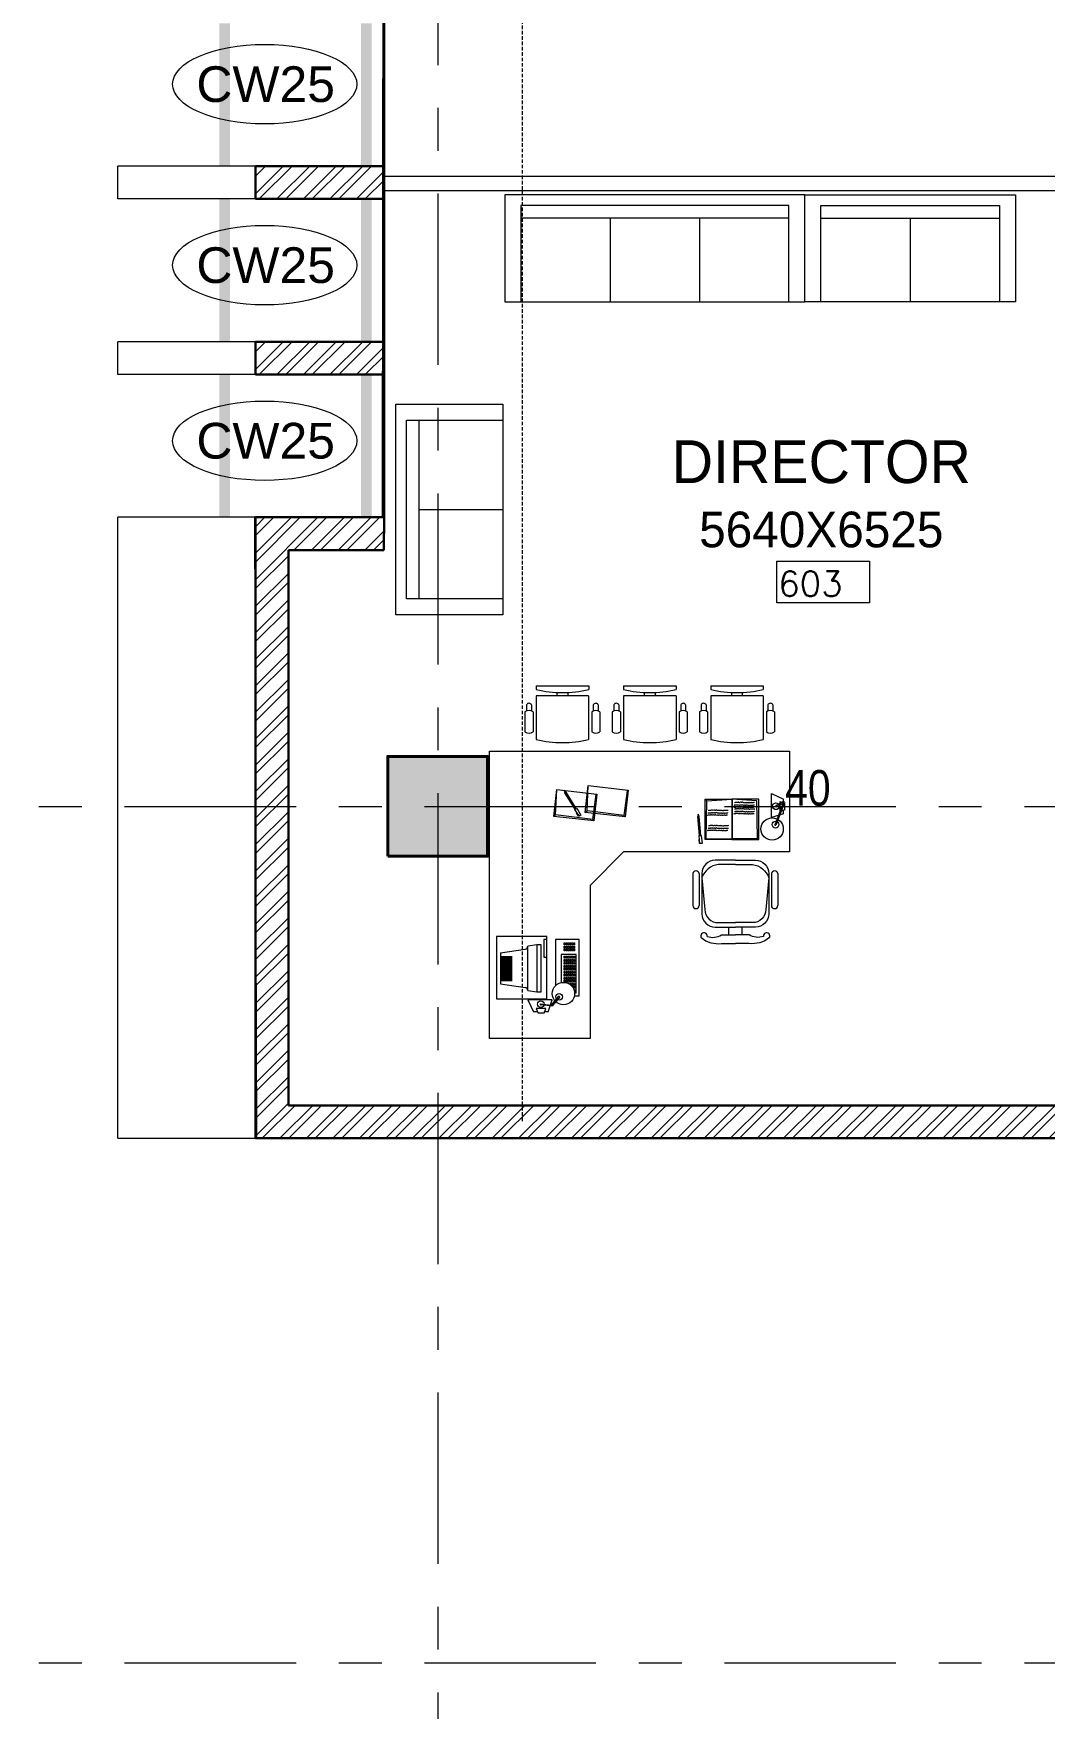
# Model space of a CAD drawing. Header units: millimetres. Extents: x 24487468 to 24959437, y -333213 to 842934.
# Drawn here: x 24725799 to 24732877, y 304303 to 316038 of the extents above; entities that cross this region are included whole.
import ezdxf

# ---------------------------------------------------------------- set-up
doc = ezdxf.new("R2010")
doc.units = ezdxf.units.MM
doc.header["$MEASUREMENT"] = 0
doc.linetypes.add('Centreline', pattern=[21, 12, -3, 3, -3])
doc.linetypes.add('DASHED2', pattern=[0.375, 0.25, -0.125])
doc.layers.get('0').update_dxf_attribs({"lineweight": 5})
for name, color, linetype, lineweight in [('A 0.13furniture', 30, 'Continuous', 0), ('AREA', 7, 'Continuous', 5), ('COLUMN', 12, 'Continuous', 40), ('HACTH', 8, 'Continuous', 0), ('hatch', 9, 'Continuous', 0), ('p1 plan grid lck', 6, 'Continuous', 5), ('room number', 99, 'Continuous', 20), ('text', 7, 'Continuous', 15), ('TEXT ROOM', 3, 'Continuous', 15), ('wall', 53, 'Continuous', 15), ('Wall1', 37, 'Continuous', 30), ('WALL2', 4, 'Continuous', 15), ('win shutters', 140, 'Continuous', 25)]:
    doc.layers.add(name, color=color, linetype=linetype, lineweight=lineweight)
doc.styles.add('arial', font='times.ttf')
doc.styles.add('ATTR', font='romans.shx', dxfattribs={"width": 0.8, "height": 0.48})
doc.styles.add('ordinary', font='arial.ttf')
doc.styles.add('ROMANS', font='romans__.ttf')
doc.styles.add('Tahoma', font='technic_.ttf')

# ---------------------------------------------------------------- blocks, each defined once
blk = doc.blocks.new('column 350')
at = {"layer": 'COLUMN', "ltscale": 100}
h = blk.add_hatch(color=256, dxfattribs=at)
h.dxf.hatch_style = 1
h.paths.add_polyline_path([(1327.5, 1037.5), (627.5, 1037.5), (627.5, 337.5), (1327.5, 337.5)])
blk.add_lwpolyline([(627.5, 1037.5), (1327.5, 1037.5), (1327.5, 337.5), (627.5, 337.5)], close=True, dxfattribs=at)
blk = doc.blocks.new('*U36')
at = {"layer": 'room number'}
blk.add_lwpolyline([(45.9, 40.4), (45.9, 240.4), (490.9, 240.4), (490.9, 40.4)], close=True, dxfattribs=at)
at = {"layer": 'room number', "style": 'ROMANS'}
blk.add_attdef('ROOM_NUM', (53.1, 72.5), '', height=120, dxfattribs=at)
blk = doc.blocks.new('Executive Armchair 1-flat-5-flat-1')
at = {"layer": 'A 0.13furniture'}
for p, q in [((-207.9205, 299.7425), (-369.9195, 299.7425)), ((-152.609, 286.8125), (-201.71775, 286.7925)), ((-80.00175, 209.8875), (-430.05475, 209.8875)), ((-207.9205, 234.94), (-369.9195, 234.94)), ((-152.68875, 247.275), (-200.6105, 247.28)), ((-80.00175, -209.89), (-80.00175, 209.8875)), ((0, 210), (-30.0025, 210)), ((0, 210), (0, -210)), ((-53.85975, 45), (-80.00175, 45)), ((-80.00175, -45), (-53.8405, -45)), ((-80.00175, -209.89), (-430.001, -209.89)), ((-207.9205, -234.9425), (-369.9195, -234.9425)), ((-152.68875, -247.2775), (-200.6105, -247.2825)), ((0, -210), (-30.0025, -210)), ((-207.9205, -299.745), (-369.9195, -299.745)), ((-152.609, -286.815), (-201.71775, -286.795))]:
    blk.add_line(p, q, dxfattribs=at)
for centre, radius, start, end in [((-316.09875, 267.3425), 62.82115, 148.951400001, 211.048700002), ((-261.74125, 267.3425), 62.82123, 328.951400001, 31.04859), ((-161.7745, 267.0625), 21.77348, 294.664000001, 65.104889999), ((439.44675, 0.11), 894.44925, 166.435999999, 193.5788), ((839.5795, 0), 894.58, 166.423299999, 193.576700001), ((-316.099, -267.3425), 62.821, 148.951299998, 211.048700002), ((-261.741, -267.3425), 62.821, 328.951299998, 31.04867), ((-161.7745, -267.065), 21.77342, 294.894900003, 65.336150001)]:
    blk.add_arc(centre, radius, start, end, dxfattribs=at)
at = {"layer": 'A 0.13furniture', "style": 'ATTR', "text_generation_flag": 4, "width": 0.8, "flags": 9}
blk.add_attdef('ESTCODE', (0, 0), '', height=0.1199, rotation=90, dxfattribs=at)
blk = doc.blocks.new('Executive Armchair 1-flat-6-flat-1')
at = {"layer": 'A 0.13furniture'}
for p, q in [((-207.9205, 299.7425), (-369.9195, 299.7425)), ((-152.609, 286.8125), (-201.71775, 286.7925)), ((-80.00175, 209.8875), (-430.05475, 209.8875)), ((-207.9205, 234.94), (-369.9195, 234.94)), ((-152.68875, 247.275), (-200.6105, 247.28)), ((-80.00175, -209.89), (-80.00175, 209.8875)), ((0, 210), (-30.0025, 210)), ((0, 210), (0, -210)), ((-53.85975, 45), (-80.00175, 45)), ((-80.00175, -45), (-53.8405, -45)), ((-80.00175, -209.89), (-430.001, -209.89)), ((-207.9205, -234.9425), (-369.9195, -234.9425)), ((-152.68875, -247.2775), (-200.6105, -247.2825)), ((0, -210), (-30.0025, -210)), ((-207.9205, -299.745), (-369.9195, -299.745)), ((-152.609, -286.815), (-201.71775, -286.795))]:
    blk.add_line(p, q, dxfattribs=at)
for centre, radius, start, end in [((-316.09875, 267.3425), 62.82115, 148.951400001, 211.048700002), ((-261.74125, 267.3425), 62.82123, 328.951400001, 31.04859), ((-161.7745, 267.0625), 21.77348, 294.664000001, 65.104889999), ((439.44675, 0.11), 894.44925, 166.435999999, 193.5788), ((839.5795, 0), 894.58, 166.423299999, 193.576700001), ((-316.099, -267.3425), 62.821, 148.951299998, 211.048700002), ((-261.741, -267.3425), 62.821, 328.951299998, 31.04867), ((-161.7745, -267.065), 21.77342, 294.894900003, 65.336150001)]:
    blk.add_arc(centre, radius, start, end, dxfattribs=at)
at = {"layer": 'A 0.13furniture', "style": 'ATTR', "text_generation_flag": 4, "width": 0.8, "flags": 9}
blk.add_attdef('ESTCODE', (0, 0), '', height=0.1199, rotation=90, dxfattribs=at)
blk = doc.blocks.new('sdfsdfsdf')
at = {"layer": 'A 0.13furniture'}
for p, q in [((-162023, -615733), (-162014, -615531)), ((-161955, -615537), (-161948, -615556)), ((-161939, -615551), (-161955, -615537)), ((-161866, -615687), (-161948, -615556)), ((-161857, -615681), (-161939, -615551)), ((-161771, -615701), (-161762, -615499)), ((-161725, -615770), (-161698, -615571)), ((-161698, -615571), (-161693, -615568)), ((-161473, -615738), (-161446, -615540)), ((-161446, -615540), (-161442, -615536)), ((-160827, -615607), (-160813, -615620)), ((-160817, -615921), (-160813, -615620)), ((-160813, -615620), (-160612, -615607)), ((-160411, -615620), (-160612, -615607)), ((-160608, -615925), (-160608, -615607)), ((-160407, -615921), (-160411, -615620)), ((-160294, -615755), (-160294, -615561)), ((-160294, -615561), (-160199, -615607)), ((-160199, -615640), (-160199, -615607)), ((-162038, -615745), (-162023, -615733)), ((-161725, -615770), (-162023, -615733)), ((-161869, -615689), (-161857, -615681)), ((-161835, -615743), (-161869, -615689)), ((-161857, -615681), (-161854, -615680)), ((-161852, -615715), (-161856, -615717)), ((-161839, -615744), (-161856, -615717)), ((-161854, -615680), (-161820, -615734)), ((-161835, -615741), (-161852, -615715)), ((-161835, -615741), (-161839, -615744)), ((-161820, -615734), (-161835, -615743)), ((-161786, -615713), (-161771, -615701)), ((-161473, -615738), (-161771, -615701)), ((-161466, -615749), (-161473, -615738)), ((-160882, -615726), (-160885, -615746)), ((-160871, -615899), (-160885, -615746)), ((-160874, -615745), (-160882, -615726)), ((-160860, -615898), (-160874, -615745)), ((-160199, -615724), (-160294, -615755)), ((-160197, -615623), (-160266, -615806)), ((-160261, -615659), (-160197, -615623)), ((-160192, -615633), (-160260, -615815)), ((-160257, -615669), (-160192, -615633)), ((-160226, -615705), (-160226, -615627)), ((-160226, -615627), (-160188, -615645)), ((-160188, -615692), (-160226, -615705)), ((-160199, -615724), (-160199, -615696)), ((-160188, -615692), (-160188, -615645)), ((-161725, -615770), (-161717, -615781)), ((-160875, -615899), (-160860, -615898)), ((-160869, -615963), (-160875, -615899)), ((-160871, -615930), (-160875, -615931)), ((-160872, -615962), (-160875, -615931)), ((-160868, -615961), (-160872, -615962)), ((-160868, -615961), (-160871, -615930)), ((-160851, -615962), (-160869, -615963)), ((-160860, -615898), (-160857, -615898)), ((-160857, -615898), (-160851, -615962)), ((-160827, -615929), (-160817, -615921)), ((-160817, -615921), (-160616, -615925)), ((-160616, -615925), (-160612, -615929)), ((-160407, -615921), (-160608, -615925)), ((-161746, -616298), (-161478, -616030)), ((-160925, -616203), (-160925, -616458)), ((-160873, -616203), (-160873, -616458)), ((-160296, -616203), (-160296, -616458)), ((-160244, -616203), (-160244, -616458)), ((-160638, -616631), (-160638, -616694)), ((-160531, -616631), (-160531, -616694)), ((-162495, -616707), (-162495, -617205)), ((-162092, -616707), (-162495, -616707)), ((-162464, -616838), (-162265, -616808)), ((-162173, -616773), (-162245, -616784)), ((-162245, -617140), (-162245, -616784)), ((-162173, -616773), (-162173, -617151)), ((-162139, -616773), (-162173, -616773)), ((-162139, -617151), (-162139, -616773)), ((-162116, -616731), (-162116, -616873)), ((-162092, -616731), (-162116, -616731)), ((-162092, -617205), (-162092, -616707)), ((-162024, -616731), (-162024, -617102)), ((-161835, -616731), (-162024, -616731)), ((-161835, -617181), (-161835, -616731)), ((-162464, -616838), (-162464, -617087)), ((-162464, -616866), (-162370, -616866)), ((-162464, -616877), (-162370, -616877)), ((-162464, -616887), (-162370, -616887)), ((-162464, -616898), (-162370, -616898)), ((-162464, -616909), (-162370, -616909)), ((-162464, -616920), (-162370, -616920)), ((-162464, -616930), (-162370, -616930)), ((-162464, -616941), (-162370, -616941)), ((-162464, -616941), (-162370, -616941)), ((-162464, -616952), (-162370, -616952)), ((-162116, -616873), (-162092, -616873)), ((-161977, -616850), (-161977, -617076)), ((-161859, -616850), (-161977, -616850)), ((-161859, -617158), (-161859, -616850)), ((-162464, -616963), (-162370, -616963)), ((-162464, -616973), (-162370, -616973)), ((-162464, -616984), (-162370, -616984)), ((-162464, -616995), (-162370, -616995)), ((-162464, -617005), (-162370, -617005)), ((-162464, -617016), (-162370, -617016)), ((-162464, -617027), (-162370, -617027)), ((-162464, -617038), (-162370, -617038)), ((-162464, -617048), (-162370, -617048)), ((-162464, -617059), (-162370, -617059)), ((-162464, -617087), (-162265, -617116)), ((-162495, -617205), (-162092, -617205)), ((-162245, -617140), (-162173, -617151)), ((-162245, -617214), (-162199, -617309)), ((-162050, -617214), (-162245, -617214)), ((-162173, -617151), (-162139, -617151)), ((-162082, -617309), (-162050, -617214)), ((-162056, -617257), (-161999, -617188)), ((-162047, -617262), (-161990, -617194)), ((-161872, -617181), (-161835, -617181)), ((-161870, -617158), (-161859, -617158)), ((-162166, -617309), (-162199, -617309)), ((-162101, -617283), (-162179, -617283)), ((-162179, -617283), (-162161, -617321)), ((-162114, -617321), (-162161, -617321)), ((-162146, -617247), (-162056, -617257)), ((-162136, -617251), (-162047, -617262)), ((-162114, -617321), (-162101, -617283)), ((-162082, -617309), (-162110, -617309))]:
    blk.add_line(p, q, dxfattribs=at)
for points in [[(-162552, -616019), (-162552, -615224), (-160152, -615224), (-160152, -615734)], [(-160152, -615734), (-160152, -616030), (-161478, -616030)], [(-161746, -616298), (-161746, -617524), (-162552, -617524), (-162552, -616019)], [(-161922, -617083), (-161915, -617083), (-161915, -617086)], [(-161910, -617089), (-161910, -617083), (-161902, -617083), (-161902, -617096)], [(-161892, -617105), (-161886, -617105), (-161886, -617112)], [(-161876, -617131), (-161872, -617131), (-161872, -617146), (-161872, -617146)]]:
    blk.add_lwpolyline(points, dxfattribs=at)
for points in [[(-161693, -615568), (-161717, -615781), (-162038, -615745), (-162014, -615531)], [(-161442, -615536), (-161466, -615749), (-161786, -615713), (-161762, -615499)], [(-160612, -615929), (-160827, -615929), (-160827, -615607), (-160612, -615607)], [(-160612, -615929), (-160397, -615929), (-160397, -615607), (-160612, -615607)], [(-161945, -616758), (-161945, -616773), (-161954, -616773), (-161954, -616758)], [(-161945, -616784), (-161945, -616799), (-161954, -616799), (-161954, -616784)], [(-161945, -616806), (-161945, -616821), (-161954, -616821), (-161954, -616806)], [(-161930, -616758), (-161930, -616773), (-161939, -616773), (-161939, -616758)], [(-161930, -616784), (-161930, -616799), (-161939, -616799), (-161939, -616784)], [(-161930, -616806), (-161930, -616821), (-161939, -616821), (-161939, -616806)], [(-161915, -616758), (-161915, -616773), (-161924, -616773), (-161924, -616758)], [(-161915, -616784), (-161915, -616799), (-161924, -616799), (-161924, -616784)], [(-161915, -616806), (-161915, -616821), (-161924, -616821), (-161924, -616806)], [(-161902, -616758), (-161902, -616773), (-161910, -616773), (-161910, -616758)], [(-161902, -616784), (-161902, -616799), (-161910, -616799), (-161910, -616784)], [(-161902, -616806), (-161902, -616821), (-161910, -616821), (-161910, -616806)], [(-161886, -616758), (-161886, -616773), (-161895, -616773), (-161895, -616758)], [(-161886, -616784), (-161886, -616799), (-161895, -616799), (-161895, -616784)], [(-161886, -616806), (-161886, -616821), (-161895, -616821), (-161895, -616806)], [(-161872, -616758), (-161872, -616773), (-161880, -616773), (-161880, -616758)], [(-161872, -616784), (-161872, -616799), (-161880, -616799), (-161880, -616784)], [(-161872, -616806), (-161872, -616821), (-161880, -616821), (-161880, -616806)], [(-161945, -616865), (-161945, -616881), (-161954, -616881), (-161954, -616865)], [(-161945, -616891), (-161945, -616906), (-161954, -616906), (-161954, -616891)], [(-161945, -616914), (-161945, -616929), (-161954, -616929), (-161954, -616914)], [(-161945, -616940), (-161945, -616955), (-161954, -616955), (-161954, -616940)], [(-161945, -616960), (-161945, -616976), (-161954, -616976), (-161954, -616960)], [(-161930, -616865), (-161930, -616881), (-161939, -616881), (-161939, -616865)], [(-161930, -616891), (-161930, -616906), (-161939, -616906), (-161939, -616891)], [(-161930, -616914), (-161930, -616929), (-161939, -616929), (-161939, -616914)], [(-161930, -616940), (-161930, -616955), (-161939, -616955), (-161939, -616940)], [(-161930, -616960), (-161930, -616976), (-161939, -616976), (-161939, -616960)], [(-161915, -616865), (-161915, -616881), (-161924, -616881), (-161924, -616865)], [(-161915, -616891), (-161915, -616906), (-161924, -616906), (-161924, -616891)], [(-161915, -616914), (-161915, -616929), (-161924, -616929), (-161924, -616914)], [(-161915, -616940), (-161915, -616955), (-161924, -616955), (-161924, -616940)], [(-161915, -616960), (-161915, -616976), (-161924, -616976), (-161924, -616960)], [(-161902, -616865), (-161902, -616881), (-161910, -616881), (-161910, -616865)], [(-161902, -616891), (-161902, -616906), (-161910, -616906), (-161910, -616891)], [(-161902, -616914), (-161902, -616929), (-161910, -616929), (-161910, -616914)], [(-161902, -616940), (-161902, -616955), (-161910, -616955), (-161910, -616940)], [(-161902, -616960), (-161902, -616976), (-161910, -616976), (-161910, -616960)], [(-161886, -616865), (-161886, -616881), (-161895, -616881), (-161895, -616865)], [(-161886, -616891), (-161886, -616906), (-161895, -616906), (-161895, -616891)], [(-161886, -616914), (-161886, -616929), (-161895, -616929), (-161895, -616914)], [(-161886, -616940), (-161886, -616955), (-161895, -616955), (-161895, -616940)], [(-161886, -616960), (-161886, -616976), (-161895, -616976), (-161895, -616960)], [(-161872, -616865), (-161872, -616881), (-161880, -616881), (-161880, -616865)], [(-161872, -616891), (-161872, -616906), (-161880, -616906), (-161880, -616891)], [(-161872, -616914), (-161872, -616929), (-161880, -616929), (-161880, -616914)], [(-161872, -616940), (-161872, -616955), (-161880, -616955), (-161880, -616940)], [(-161872, -616960), (-161872, -616976), (-161880, -616976), (-161880, -616960)], [(-161945, -616986), (-161945, -617001), (-161954, -617001), (-161954, -616986)], [(-161945, -617009), (-161945, -617024), (-161954, -617024), (-161954, -617009)], [(-161945, -617035), (-161945, -617050), (-161954, -617050), (-161954, -617035)], [(-161945, -617057), (-161945, -617072), (-161954, -617072), (-161954, -617057)], [(-161930, -616986), (-161930, -617001), (-161939, -617001), (-161939, -616986)], [(-161930, -617009), (-161930, -617024), (-161939, -617024), (-161939, -617009)], [(-161930, -617035), (-161930, -617050), (-161939, -617050), (-161939, -617035)], [(-161930, -617057), (-161930, -617072), (-161939, -617072), (-161939, -617057)], [(-161915, -616986), (-161915, -617001), (-161924, -617001), (-161924, -616986)], [(-161915, -617009), (-161915, -617024), (-161924, -617024), (-161924, -617009)], [(-161915, -617035), (-161915, -617050), (-161924, -617050), (-161924, -617035)], [(-161915, -617057), (-161915, -617072), (-161924, -617072), (-161924, -617057)], [(-161902, -616986), (-161902, -617001), (-161910, -617001), (-161910, -616986)], [(-161902, -617009), (-161902, -617024), (-161910, -617024), (-161910, -617009)], [(-161902, -617035), (-161902, -617050), (-161910, -617050), (-161910, -617035)], [(-161902, -617057), (-161902, -617072), (-161910, -617072), (-161910, -617057)], [(-161886, -616986), (-161886, -617001), (-161895, -617001), (-161895, -616986)], [(-161886, -617009), (-161886, -617024), (-161895, -617024), (-161895, -617009)], [(-161886, -617035), (-161886, -617050), (-161895, -617050), (-161895, -617035)], [(-161886, -617057), (-161886, -617072), (-161895, -617072), (-161895, -617057)], [(-161886, -617083), (-161886, -617098), (-161895, -617098), (-161895, -617083)], [(-161872, -616986), (-161872, -617001), (-161880, -617001), (-161880, -616986)], [(-161872, -617009), (-161872, -617024), (-161880, -617024), (-161880, -617009)], [(-161872, -617035), (-161872, -617050), (-161880, -617050), (-161880, -617035)], [(-161872, -617057), (-161872, -617072), (-161880, -617072), (-161880, -617057)], [(-161872, -617083), (-161872, -617098), (-161880, -617098), (-161880, -617083)], [(-161872, -617105), (-161872, -617120), (-161880, -617120), (-161880, -617105)]]:
    blk.add_lwpolyline(points, close=True, dxfattribs=at)
for points in [[(-160584, -616096), (-160746, -616096, 0.414214), (-160853, -616203), (-160853, -616526, 0.418376), (-160746, -616631), (-160584, -616631)], [(-160584, -616130), (-160721, -616130, 0.28028), (-160853, -616237), (-160829, -616490, 0.418376), (-160721, -616596), (-160584, -616596)], [(-160584, -616096), (-160423, -616096, -0.414214), (-160316, -616203), (-160316, -616526, -0.418376), (-160423, -616631), (-160584, -616631)], [(-160584, -616130), (-160447, -616130, -0.28028), (-160316, -616237), (-160340, -616490, -0.418376), (-160447, -616596), (-160584, -616596)], [(-160858, -616716, 0.207066), (-160694, -616763), (-160584, -616763)], [(-160809, -616707, 0.214578), (-160695, -616694), (-160584, -616694)], [(-160360, -616707, -0.214578), (-160474, -616694), (-160584, -616694)], [(-160311, -616716, -0.207066), (-160475, -616763), (-160584, -616763)]]:
    blk.add_lwpolyline(points, format="xyb", dxfattribs=at)
for centre, radius in [((-160259, -615664), 27.1), ((-160290, -615846), 89.7), ((-160263, -615811), 27.1), ((-161960, -617164), 89.7), ((-162141, -617249), 27.1), ((-161994, -617190), 27.1)]:
    blk.add_circle(centre, radius, dxfattribs=at)
for centre, radius, start, end in [((-160259, -615664), 5.37, 290.2362, 110.2362), ((-160263, -615811), 5.37, 124.9751, 304.9751), ((-160899, -616208), 26.3, 10.358, 169.4219), ((-160270, -616208), 26.3, 10.5781, 169.642), ((-160899, -616458), 25.9, 180, 0), ((-160270, -616458), 25.9, 180, 0), ((-160835, -616703), 26.3, 352.4652, 210.1772), ((-160334, -616703), 26.3, 329.8228, 187.5348), ((-162269, -616785), 23.8, 276.4338, 2.748), ((-162269, -617139), 23.8, 357.252, 83.5662), ((-161995, -617191), 5.37, 325.0249, 145.0249), ((-162141, -617249), 5.37, 159.7638, 339.7638)]:
    blk.add_arc(centre, radius, start, end, dxfattribs=at)
for points in [[(-160646, -615735), (-160657, -615736), (-160663, -615737), (-160671, -615736), (-160676, -615737), (-160685, -615736), (-160690, -615739), (-160699, -615734), (-160703, -615737), (-160714, -615734), (-160718, -615737), (-160725, -615734), (-160727, -615736), (-160747, -615733), (-160749, -615736), (-160755, -615733), (-160771, -615734), (-160774, -615731), (-160777, -615734), (-160781, -615733), (-160784, -615734), (-160793, -615735), (-160799, -615736), (-160803, -615734), (-160806, -615737), (-160807, -615736), (-160808, -615736)], [(-160642, -615718), (-160653, -615719), (-160658, -615721), (-160667, -615719), (-160672, -615721), (-160680, -615719), (-160686, -615722), (-160694, -615718), (-160698, -615721), (-160709, -615718), (-160713, -615721), (-160720, -615718), (-160723, -615719), (-160742, -615716), (-160745, -615719), (-160750, -615716), (-160767, -615717), (-160770, -615715), (-160772, -615718), (-160776, -615716), (-160779, -615718), (-160789, -615718), (-160794, -615719), (-160798, -615718), (-160801, -615720), (-160802, -615719), (-160804, -615719)], [(-160641, -615697), (-160652, -615698), (-160657, -615699), (-160666, -615698), (-160671, -615699), (-160679, -615698), (-160685, -615701), (-160693, -615697), (-160697, -615699), (-160708, -615697), (-160712, -615699), (-160719, -615697), (-160722, -615698), (-160741, -615695), (-160744, -615698), (-160749, -615695), (-160766, -615696), (-160769, -615694), (-160771, -615696), (-160775, -615695), (-160778, -615696), (-160788, -615697), (-160793, -615698), (-160797, -615696), (-160800, -615699), (-160801, -615698), (-160803, -615698)], [(-160435, -615672), (-160446, -615674), (-160452, -615675), (-160460, -615673), (-160465, -615675), (-160474, -615673), (-160479, -615676), (-160488, -615672), (-160491, -615675), (-160503, -615672), (-160507, -615675), (-160514, -615672), (-160516, -615674), (-160536, -615670), (-160538, -615673), (-160544, -615670), (-160560, -615672), (-160563, -615669), (-160566, -615672), (-160570, -615670), (-160572, -615672), (-160582, -615672), (-160588, -615673), (-160592, -615672), (-160594, -615675), (-160596, -615673), (-160597, -615673)], [(-160434, -615724), (-160445, -615725), (-160450, -615726), (-160459, -615725), (-160464, -615726), (-160473, -615725), (-160478, -615728), (-160486, -615723), (-160490, -615726), (-160502, -615723), (-160505, -615726), (-160513, -615723), (-160515, -615725), (-160534, -615722), (-160537, -615725), (-160543, -615722), (-160559, -615723), (-160562, -615720), (-160564, -615723), (-160569, -615722), (-160571, -615723), (-160581, -615723), (-160586, -615725), (-160591, -615723), (-160593, -615726), (-160595, -615725), (-160596, -615725)], [(-160431, -615655), (-160442, -615657), (-160447, -615658), (-160456, -615657), (-160461, -615658), (-160469, -615657), (-160475, -615660), (-160483, -615655), (-160487, -615658), (-160498, -615655), (-160502, -615658), (-160509, -615655), (-160512, -615657), (-160531, -615654), (-160534, -615656), (-160539, -615654), (-160556, -615655), (-160559, -615652), (-160561, -615655), (-160565, -615654), (-160568, -615655), (-160578, -615655), (-160583, -615656), (-160587, -615655), (-160590, -615658), (-160591, -615656), (-160593, -615656)], [(-160430, -615634), (-160441, -615636), (-160446, -615637), (-160454, -615635), (-160460, -615637), (-160468, -615635), (-160473, -615638), (-160482, -615634), (-160486, -615637), (-160497, -615634), (-160501, -615637), (-160508, -615634), (-160511, -615636), (-160530, -615632), (-160532, -615635), (-160538, -615632), (-160555, -615634), (-160557, -615631), (-160560, -615634), (-160564, -615633), (-160567, -615634), (-160577, -615634), (-160582, -615635), (-160586, -615634), (-160589, -615637), (-160590, -615635), (-160592, -615635)], [(-160430, -615707), (-160441, -615708), (-160446, -615710), (-160454, -615708), (-160460, -615710), (-160468, -615708), (-160473, -615711), (-160482, -615707), (-160486, -615710), (-160497, -615707), (-160501, -615710), (-160508, -615707), (-160511, -615708), (-160530, -615705), (-160532, -615708), (-160538, -615705), (-160555, -615706), (-160557, -615704), (-160560, -615706), (-160564, -615705), (-160567, -615706), (-160577, -615707), (-160582, -615708), (-160586, -615706), (-160589, -615709), (-160590, -615708), (-160592, -615708)], [(-160428, -615686), (-160439, -615687), (-160445, -615688), (-160453, -615687), (-160459, -615688), (-160467, -615687), (-160472, -615690), (-160481, -615685), (-160485, -615688), (-160496, -615685), (-160500, -615688), (-160507, -615685), (-160509, -615687), (-160529, -615684), (-160531, -615687), (-160537, -615684), (-160554, -615685), (-160556, -615682), (-160559, -615685), (-160563, -615684), (-160566, -615685), (-160576, -615685), (-160581, -615687), (-160585, -615685), (-160588, -615688), (-160589, -615687), (-160590, -615687)], [(-160644, -615857), (-160655, -615859), (-160660, -615860), (-160669, -615859), (-160674, -615860), (-160683, -615859), (-160688, -615862), (-160696, -615857), (-160700, -615860), (-160712, -615857), (-160715, -615860), (-160723, -615857), (-160725, -615859), (-160744, -615856), (-160747, -615859), (-160753, -615856), (-160769, -615857), (-160772, -615854), (-160774, -615857), (-160779, -615856), (-160781, -615857), (-160791, -615857), (-160796, -615859), (-160801, -615857), (-160803, -615860), (-160805, -615859), (-160806, -615859)], [(-160639, -615841), (-160650, -615842), (-160656, -615843), (-160664, -615842), (-160670, -615843), (-160678, -615842), (-160683, -615845), (-160692, -615841), (-160696, -615843), (-160707, -615841), (-160711, -615843), (-160718, -615841), (-160721, -615842), (-160740, -615839), (-160742, -615842), (-160748, -615839), (-160765, -615840), (-160767, -615837), (-160770, -615840), (-160774, -615839), (-160777, -615840), (-160787, -615841), (-160792, -615842), (-160796, -615840), (-160799, -615843), (-160800, -615842), (-160802, -615842)], [(-160638, -615819), (-160649, -615821), (-160655, -615822), (-160663, -615821), (-160669, -615822), (-160677, -615821), (-160682, -615824), (-160691, -615819), (-160695, -615822), (-160706, -615819), (-160710, -615822), (-160717, -615819), (-160719, -615821), (-160739, -615818), (-160741, -615821), (-160747, -615818), (-160764, -615819), (-160766, -615816), (-160769, -615819), (-160773, -615818), (-160776, -615819), (-160785, -615819), (-160791, -615821), (-160795, -615819), (-160798, -615822), (-160799, -615821), (-160800, -615821)]]:
    blk.add_spline(points, degree=3, dxfattribs=at)
at = {"layer": 'A 0.13furniture', "rotation": 90}
for name, p in [('Executive Armchair 1-flat-6-flat-1', (-161968, -614699)), ('Executive Armchair 1-flat-6-flat-1', (-161269, -614699)), ('Executive Armchair 1-flat-5-flat-1', (-160571, -614699))]:
    blk.add_blockref(name, p, dxfattribs=at)
blk = doc.blocks.new("84'' Sofa-flat-3-flat-1")
at = {"layer": 'A 0.13furniture'}
for p, q in [((-1987.5, -75), (-1987.5, -749.999925)), ((-112.5, -75), (-1987.5, -75)), ((-112.5, -749.999925), (-112.5, -75)), ((-112.5, -162.5), (-1987.5, -162.5)), ((-1362.5, -162.5), (-1362.5, -749.999925)), ((-737.5, -162.5), (-737.5, -749.999925))]:
    blk.add_line(p, q, dxfattribs=at)
blk.add_lwpolyline([(0, -749.999925), (0, 0), (-2100, 0), (-2100, -749.999925)], close=True, dxfattribs=at)
at = {"layer": 'A 0.13furniture', "style": 'ATTR', "text_generation_flag": 4, "width": 0.8, "flags": 9}
blk.add_attdef('ESTCODE', (0, 0), '', height=0.42, rotation=180, dxfattribs=at)
blk = doc.blocks.new('s11')
at = {"layer": 'A 0.13furniture'}
for p, q in [((-1363, 675), (-1363, 0)), ((-113, 675), (-1363, 675)), ((-1363, 587), (-1363, 0)), ((-113, 587), (-1363, 587)), ((-738, 587), (-738, 0)), ((-113, 0), (-113, 675))]:
    blk.add_line(p, q, dxfattribs=at)
blk.add_lwpolyline([(0, 0), (0, 750), (-1475, 750), (-1475, 0)], close=True, dxfattribs=at)
at = {"layer": 'A 0.13furniture', "style": 'ATTR', "text_generation_flag": 4, "width": 0.8, "flags": 9}
blk.add_attdef('ESTCODE', (0, 750), '', height=0.42, rotation=180, dxfattribs=at)

msp = doc.modelspace()

# ---------------------------------------------------------------- hatches: boundary and pattern name
at = {"layer": 'hatch', "ltscale": 100}
h = msp.add_hatch(dxfattribs=at)
h.set_pattern_fill('ANSI32', color=256, scale=350)
h.set_pattern_definition([(45, (24727804.23, 314993.5), (-92.808, 92.808), []), (45, (24727866.1, 314993.5), (-92.808, 92.808), [])])
h.paths.add_polyline_path([(24728254.5, 315108.5), (24727353.9, 315108.5), (24727353.9, 314878.5), (24728254.5, 314878.5)])
h = msp.add_hatch(dxfattribs=at)
h.set_pattern_fill('ANSI32', color=256, scale=350)
h.set_pattern_definition([(45, (24727804.23, 313763.5), (-92.808, 92.808), []), (45, (24727866.1, 313763.5), (-92.808, 92.808), [])])
h.paths.add_polyline_path([(24728254.5, 313878.5), (24727353.9, 313878.5), (24727353.9, 313648.5), (24728254.5, 313648.5)])
h = msp.add_hatch(dxfattribs=at)
h.set_pattern_fill('ANSI32', color=256, scale=350)
h.set_pattern_definition([(45, (24732112.53, 310473.5), (-92.8078, 92.8078), []), (45, (24732174.4, 310473.5), (-92.8078, 92.8078), [])])
h.paths.add_polyline_path([(24728255, 312648.5), (24727353.9, 312648.5), (24727353.9, 312418.5), (24727353.9, 308298.5), (24736871.1, 308298.5), (24736871.1, 310446), (24735986.1, 310446), (24735986.1, 310331), (24736641.1, 310331), (24736641.1, 309578.5), (24736641.1, 309578.5), (24736641.1, 309108.5), (24736641.1, 308528.5), (24727583.9, 308528.5), (24727583.9, 312418.5), (24728252.9, 312418.5)])

# ---------------------------------------------------------------- linework, layer by layer
at = {"ltscale": 100}
msp.add_lwpolyline([(24728254.7, 324948.5), (24728241.1, 312648.5), (24727347.2, 312648.5), (24727360.7, 308298.5), (24736871.1, 308298.5), (24736871.1, 309478.5), (24740896.1, 309478.5), (24740896.1, 308298.5), (24745173.5, 308298.5), (24745175.6, 309773.4), (24756046.6, 309773.4), (24756046.6, 323773), (24745056.1, 323778.5), (24745056.1, 324948.5), (24740895.1, 324948.5), (24740895.1, 323726), (24736871.1, 323726), (24736871.1, 324948.5), (24728254.7, 324948.5)], dxfattribs=at)
at = {"layer": 'HACTH', "linetype": 'DASHED2', "ltscale": 100}
msp.add_line((24729219.6, 324718.5), (24729219.6, 308413.5), dxfattribs=at)
at = {"layer": 'p1 plan grid lck', "linetype": 'Centreline', "ltscale": 100}
for p, q in [((24728630, 340116.4), (24728630, 293269.4)), ((24709637.4, 310623.5), (24762027.1, 310623.5)), ((24709637.4, 304623.5), (24762025.5, 304623.5))]:
    msp.add_line(p, q, dxfattribs=at)
at = {"layer": 'text', "ltscale": 100}
for centre in [(24727417.8, 315682.9), (24727417.8, 314414.9), (24727417.8, 313184.9)]:
    msp.add_ellipse(centre, major_axis=(-645.2, 0), ratio=0.4312913, dxfattribs=at)
at = {"layer": 'wall', "ltscale": 100}
for p, q in [((24727353.9, 315108.5), (24726390.4, 315108.5)), ((24726390.4, 314878.5), (24726390.4, 315108.5)), ((24727353.9, 314878.5), (24726390.4, 314878.5)), ((24727353.9, 313878.5), (24726390.4, 313878.5)), ((24726390.4, 313648.5), (24726390.4, 313878.5)), ((24727353.9, 313648.5), (24726390.4, 313648.5)), ((24726390.4, 308298.5), (24726390.4, 312648.5)), ((24726390.4, 312418.5), (24726390.4, 312648.5)), ((24728226.8, 312648.5), (24726390.4, 312648.5)), ((24728226.8, 312648.5), (24726390.4, 312648.5)), ((24726390.4, 312418.5), (24726390.4, 312648.5)), ((24726390.4, 308298.5), (24727353.9, 308298.5))]:
    msp.add_line(p, q, dxfattribs=at)
at = {"layer": 'Wall1', "ltscale": 100}
for p, q in [((24728255, 312648.5), (24728254.5, 324718.5)), ((24728255, 315108.5), (24727353.9, 315108.5)), ((24727353.9, 314878.5), (24727353.9, 315108.5)), ((24728255, 314878.5), (24727353.9, 314878.5)), ((24728255, 313878.5), (24727353.9, 313878.5)), ((24727353.9, 313648.5), (24727353.9, 313878.5)), ((24728255, 313648.5), (24727353.9, 313648.5)), ((24727353.9, 308298.5), (24727353.9, 312648.5)), ((24728255, 312648.5), (24727353.9, 312648.5)), ((24727353.9, 312418.5), (24727353.9, 312648.5)), ((24727353.9, 312648.5), (24728255, 312648.5)), ((24728252.9, 312418.5), (24728255, 312648.5)), ((24727583.9, 308528.5), (24727583.9, 312418.5)), ((24727583.9, 312418.5), (24728252.9, 312418.5)), ((24736641.1, 308528.5), (24727583.9, 308528.5)), ((24736871.1, 308298.5), (24727353.9, 308298.5))]:
    msp.add_line(p, q, dxfattribs=at)
at = {"layer": 'WALL2', "ltscale": 100}
for p, q in [((24728254.8, 315038.4), (24733996.1, 315038.4)), ((24728254.9, 314938.5), (24733896.1, 314938.4))]:
    msp.add_line(p, q, dxfattribs=at)
at = {"layer": 'win shutters', "ltscale": 100, "const_width": 75}
for points in [[(24727137.5, 315108.5), (24727137.5, 316108.5)], [(24728128.9, 315108.5), (24728128.9, 316108.5)], [(24727137.5, 313878.5), (24727137.5, 314878.5)], [(24728128.9, 313878.5), (24728128.9, 314878.5)], [(24727137.5, 312648.5), (24727137.5, 313648.5)], [(24728128.9, 312648.5), (24728128.9, 313648.5)]]:
    msp.add_lwpolyline(points, dxfattribs=at)

# ---------------------------------------------------------------- block references
at = {"layer": 'A 0.13furniture'}
msp.add_blockref("84'' Sofa-flat-3-flat-1", (24731198.9, 314907.1), dxfattribs=at)
at = {"layer": 'A 0.13furniture', "ltscale": 100, "xscale": 0.8749099353706252, "yscale": 0.8749099353706252, "zscale": 0.8749099353706252}
msp.add_blockref('sdfsdfsdf', (24871209.8, 849274.7), dxfattribs=at)
at = {"layer": 'COLUMN', "rotation": 89.99999999994951}
msp.add_blockref('column 350', (24729316.4, 309646), dxfattribs=at)
at = {"layer": 'room number', "xscale": 1.456692913385827, "yscale": 1.456692913385827, "zscale": 0.984251968503937}
msp.add_blockref('*U36', (24730936.9, 311989.9), dxfattribs=at).add_auto_attribs({'ROOM_NUM': '603'})
at = {"layer": 'WALL2', "xscale": -1}
msp.add_blockref('s11', (24731198.9, 314157.1), dxfattribs=at)
at = {"layer": 'WALL2', "xscale": -1, "rotation": 90}
msp.add_blockref('s11', (24729086.1, 311965.5), dxfattribs=at)

# ---------------------------------------------------------------- texts
at = {"layer": 'AREA', "insert": (24731061.6, 310877.9), "char_height": 250, "width": 397.202, "attachment_point": 1, "style": 'Tahoma'}
msp.add_mtext('40', dxfattribs=at)
at = {"layer": 'text', "ltscale": 100, "char_height": 250, "width": 373.513, "attachment_point": 1, "style": 'ordinary'}
for insert in [(24726939.7, 315808), (24726939.7, 314540), (24726939.7, 313310.1)]:
    msp.add_mtext('CW25', dxfattribs=dict(at, insert=insert))
at = {"layer": 'TEXT ROOM', "insert": (24731314.8, 312811.4), "char_height": 300, "width": 3012.597, "attachment_point": 5, "style": 'arial'}
msp.add_mtext('{\\fNirmala UI|b0|i0|c0|p34;DIRECTOR\\P\\H0.83333x;5640X6525}', dxfattribs=at)

doc.saveas('drawing.dxf')
